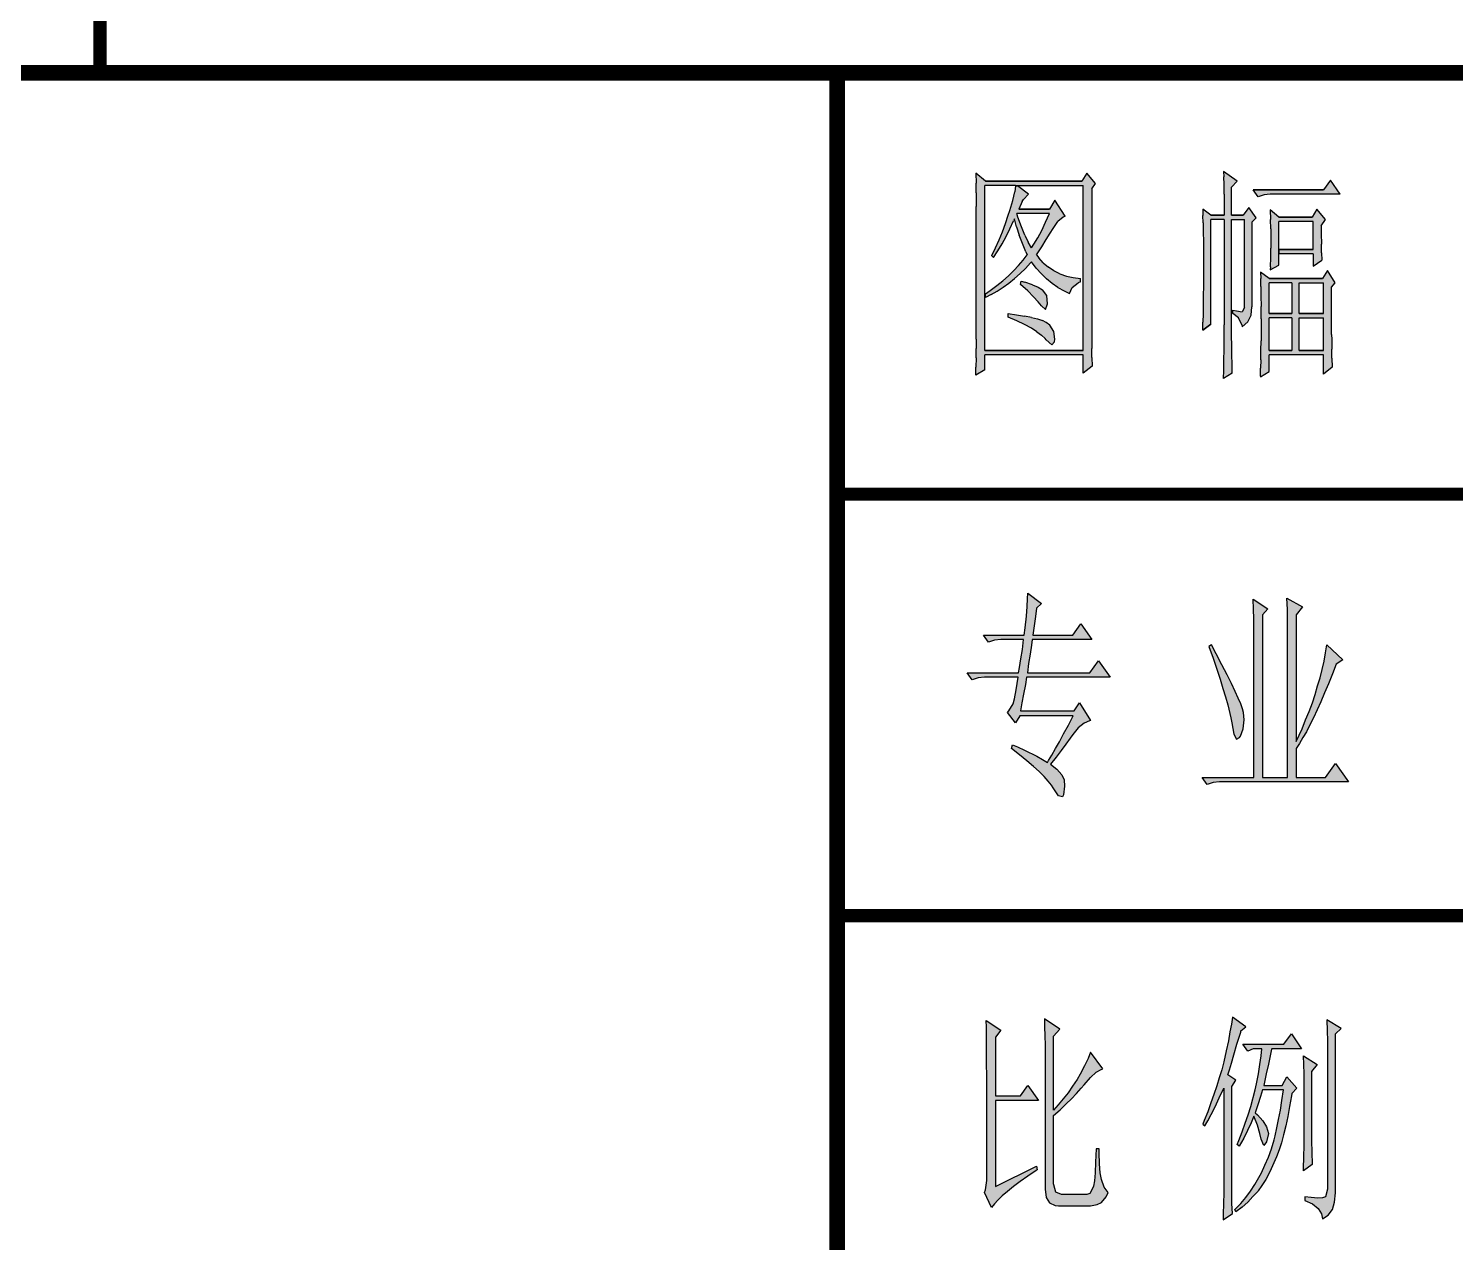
# Model space of a CAD drawing. Extents: x 289831 to 368217, y -93974 to -72949.
# Drawn here: x 366883 to 367560, y -93479 to -92903 of the extents above; entities that cross this region are included whole.
import ezdxf

# ---------------------------------------------------------------- set-up
doc = ezdxf.new("R2010")
doc.units = 0
doc.layers.get('0').update_dxf_attribs({"linetype": 'CONTINUOUS'})
doc.layers.add('1', color=7, linetype='CONTINUOUS')

msp = doc.modelspace()

# ---------------------------------------------------------------- hatches: boundary and pattern name
at = {"layer": '1'}
h = msp.add_hatch(color=2, dxfattribs=at)
h.paths.add_polyline_path([(367387.76, -92978.63), (367389.51, -92976.12), (367385.44, -92971.13), (367383.09, -92974.88), (367337.37, -92974.88), (367332.7, -92971.13), (367332.84, -92975.9), (367332.92, -92980.42), (367332.98, -92984.66), (367332.98, -92986.96), (367332.98, -93049.87), (367332.96, -93054.39), (367332.9, -93058.86), (367332.8, -93063.28), (367332.7, -93066.95), (367337.06, -93064.46), (367337.06, -93057.37), (367383.68, -93057.37), (367383.68, -93066.13), (367388.04, -93062.79), (367387.9, -93058.69), (367387.8, -93054.31), (367387.76, -93049.63), (367387.76, -93047.79)])
h.paths.add_polyline_path([(367337.06, -92976.96), (367351.63, -92976.96), (367383.68, -92976.96), (367383.68, -93055.29), (367337.06, -93055.29), (367337.06, -93030.29)], flags=16)
h.paths.add_polyline_path([(367339.61, -93026.84), (367342.66, -93024.54), (367345.54, -93022.2), (367348.23, -93019.81), (367350.73, -93017.39), (367353.06, -93014.92), (367355.2, -93012.42), (367357.17, -93009.87), (367356.54, -93008.5), (367354.85, -93004.51), (367353.36, -93000.56), (367352.1, -92996.64), (367351.04, -92992.79), (367350.65, -92993.73), (367348.92, -92997.58), (367347.11, -93001.23), (367345.19, -93004.71), (367343.21, -93008.01), (367341.14, -93011.13), (367340.26, -93010.3), (367340.3, -93010.24), (367342.09, -93006.55), (367343.78, -93002.78), (367345.35, -92998.97), (367346.8, -92995.07), (367348.15, -92991.12), (367348.86, -92988.88), (367350.28, -92984.05), (367351.2, -92980.08), (367351.6, -92977.21), (367352.55, -92977.21), (367357.74, -92981.12), (367355.42, -92983.62), (367354.81, -92984.58), (367353.1, -92988.21), (367367.65, -92988.21), (367370.28, -92984.03), (367375.23, -92991.55), (367374.25, -92992), (367371.72, -92994.1), (367369.4, -92997.38), (367368.12, -92999.56), (367366.2, -93002.63), (367364.02, -93006.08), (367361.53, -93009.87), (367362.63, -93011.34), (367364.79, -93013.74), (367367.2, -93015.82), (367369.81, -93017.55), (367372.64, -93018.96), (367375.72, -93020.02), (367379, -93020.73), (367382.52, -93021.12), (367382.52, -93022.79), (367381.36, -93023.26), (367378.55, -93025.34), (367377.26, -93028.21), (367374.66, -93027.05), (367371.76, -93025.44), (367369.01, -93023.56), (367366.38, -93021.38), (367363.86, -93018.94), (367361.47, -93016.23), (367359.21, -93013.21), (367358.76, -93013.7), (367356.3, -93016.33), (367353.77, -93018.81), (367351.16, -93021.14), (367348.47, -93023.3), (367345.72, -93025.27), (367342.91, -93027.11), (367340.01, -93028.78), (367337.31, -93030.16), (367337.31, -93028.44)], flags=0)
h.paths.add_polyline_path([(367353.95, -93024.03), (367354.26, -93022.38), (367356.01, -93022.89), (367359.58, -93024.11), (367362.39, -93025.31), (367364.45, -93026.54), (367366.46, -93029.17), (367366.79, -93033.2), (367365.85, -93035.87), (367363.88, -93034.04), (367362.39, -93032.14), (367360.19, -93029.78), (367357.38, -93027.07)], flags=0)
h.paths.add_polyline_path([(367348.15, -93037.79), (367352.08, -93038.32), (367355.91, -93038.95), (367359.23, -93039.64), (367362.04, -93040.35), (367364.37, -93041.13), (367366.2, -93041.96), (367367.81, -93043.27), (367369.79, -93046.24), (367370.28, -93049.87), (367370.11, -93051.28), (367368.79, -93052.66), (367366.2, -93050.3), (367365.69, -93049.69), (367363.98, -93048.1), (367361.78, -93046.45), (367359.11, -93044.76), (367355.93, -93043.02), (367352.28, -93041.27), (367348.15, -93039.46)], flags=0)
h.paths.add_polyline_path([(367359.21, -93006.55), (367357.6, -93003.9), (367355.99, -93000.6), (367354.38, -92996.64), (367352.75, -92992), (367352.22, -92990.29), (367367.65, -92990.29), (367365.85, -92994.48), (367364.04, -92998.31), (367362.19, -93001.78), (367360.31, -93004.9)], flags=0)
h = msp.add_hatch(color=2, dxfattribs=at)
h.paths.add_polyline_path([(367454.19, -92977.79), (367456.8, -92974.88), (367450.4, -92970.3), (367450.5, -92972.92), (367450.6, -92976.53), (367450.64, -92981.12), (367450.69, -92986.7), (367450.69, -92991.12), (367444.29, -92991.12), (367440.5, -92988.21), (367440.58, -92991.18), (367440.66, -92994.77), (367440.72, -92998.93), (367440.76, -93003.69), (367440.78, -93009.07), (367440.78, -93014.45), (367440.78, -93019.67), (367440.76, -93024.62), (367440.74, -93029.31), (367440.68, -93033.77), (367440.64, -93037.95), (367440.58, -93041.9), (367440.5, -93045.59), (367444.29, -93042.78), (367444.29, -92993.2), (367450.69, -92993.2), (367450.69, -93043.21), (367450.69, -93046.75), (367450.64, -93050.66), (367450.6, -93054.98), (367450.54, -93059.67), (367450.46, -93064.73), (367450.4, -93068.62), (367454.48, -93066.13), (367454.37, -93061.75), (367454.29, -93057.33), (367454.23, -93052.89), (367454.19, -93048.4), (367454.19, -93044.88), (367454.19, -92993.2), (367460.3, -92993.2), (367460.3, -93034.87), (367459.14, -93036.95), (367456.49, -93036.54), (367454.76, -93036.12), (367454.76, -93037.79), (367457.53, -93039.89), (367459, -93043.19), (367459.14, -93044.04), (367461.83, -93041.7), (367463.4, -93038.54), (367463.81, -93034.57), (367463.81, -92994.46), (367465.85, -92992.36), (367462.34, -92987.37), (367459.71, -92991.12), (367454.19, -92991.12)])
h.paths.add_polyline_path([(367501.1, -92974.45), (367497.88, -92979.04), (367464.38, -92979.04), (367466.72, -92982.38), (367469.62, -92981.4), (367472.55, -92981.12), (367505.75, -92981.12)])
h.paths.add_polyline_path([(367476.63, -92994.04), (367492.93, -92994.04), (367492.93, -93007.36), (367476.63, -93007.36), (367476.63, -93009.46), (367492.93, -93009.46), (367492.93, -93015.29), (367497.02, -93012.38), (367496.88, -93009.01), (367496.78, -93004.84), (367496.74, -92999.84), (367496.72, -92996.11), (367498.76, -92993.2), (367494.68, -92988.21), (367492.36, -92991.96), (367476.63, -92991.96), (367472.55, -92988.61), (367472.69, -92993.16), (367472.8, -92997.6), (367472.84, -93001.96), (367472.84, -93002.37), (367472.82, -93006.73), (367472.73, -93011.15), (367472.59, -93015.66), (367472.55, -93016.96), (367476.63, -93014.88), (367476.63, -93009.46), (367476.63, -93007.36)])
h.paths.add_polyline_path([(367501.67, -93025.29), (367503.42, -93023.2), (367499.63, -93017.37), (367497.31, -93021.12), (367471.96, -93021.12), (367467.88, -93018.2), (367467.99, -93021.2), (367468.07, -93024.91), (367468.13, -93029.33), (367468.15, -93034.44), (367468.17, -93040.29), (367468.17, -93040.7), (367468.17, -93045.9), (367468.15, -93050.79), (367468.11, -93055.39), (367468.05, -93059.69), (367467.97, -93063.73), (367467.88, -93067.46), (367467.88, -93067.78), (367471.96, -93065.3), (367471.96, -93057.37), (367497.88, -93057.37), (367497.88, -93066.54), (367501.98, -93063.2), (367501.83, -93059.02), (367501.73, -93054.62), (367501.69, -93050.03), (367501.67, -93047.79)])
h.paths.add_polyline_path([(367471.96, -93023.2), (367482.74, -93023.2), (367482.74, -93037.79), (367471.96, -93037.79)], flags=16)
h.paths.add_polyline_path([(367471.96, -93039.86), (367482.74, -93039.86), (367482.74, -93055.29), (367471.96, -93055.29)], flags=16)
h.paths.add_polyline_path([(367486.24, -93023.2), (367497.88, -93023.2), (367497.88, -93037.79), (367486.24, -93037.79)], flags=16)
h.paths.add_polyline_path([(367486.24, -93039.86), (367497.88, -93039.86), (367497.88, -93055.29), (367486.24, -93055.29)], flags=16)
h = msp.add_hatch(color=2, dxfattribs=at)
h.paths.add_polyline_path([(367355.44, -93218.44), (367356.27, -93213.81), (367356.86, -93210.37), (367396.59, -93210.37), (367391.02, -93202.55), (367386.87, -93208.36), (367357.22, -93208.36), (367357.81, -93203.85), (367358.52, -93199.46), (367359.12, -93195.2), (367359.47, -93192.47), (367387.82, -93192.47), (367382.6, -93185), (367378.8, -93190.45), (367359.83, -93190.45), (367360.42, -93185.95), (367361.02, -93181.56), (367361.61, -93177.53), (367363.86, -93175.39), (367357.46, -93170.41), (367357.34, -93173.14), (367357.1, -93176.81), (367356.75, -93181.44), (367356.15, -93187.01), (367355.68, -93190.45), (367336.47, -93190.45), (367338.84, -93193.77), (367341.69, -93192.82), (367344.65, -93192.47), (367355.44, -93192.47), (367354.85, -93197.21), (367354.14, -93201.6), (367353.54, -93205.75), (367353.07, -93208.36), (367328.64, -93208.36), (367331.01, -93211.68), (367333.86, -93210.73), (367336.82, -93210.37), (367352.83, -93210.37), (367351.88, -93216.42), (367351.05, -93220.57), (367350.46, -93222.94), (367348.45, -93226.38), (367347.85, -93227.09), (367351.65, -93232.08), (367353.66, -93228.75), (367379.04, -93228.75), (367376.67, -93233.14), (367374.42, -93237.29), (367372.4, -93240.97), (367370.5, -93244.29), (367368.84, -93247.37), (367367.3, -93249.98), (367366.83, -93250.81), (367364.34, -93249.39), (367361.73, -93247.85), (367355.8, -93245), (367352.48, -93243.46), (367350.22, -93242.51), (367349.63, -93244.17), (367353.54, -93247.25), (367356.98, -93250.1), (367360.07, -93252.71), (367362.79, -93255.2), (367365.17, -93257.57), (367367.06, -93259.71), (367368.6, -93261.6), (367369.43, -93262.91), (367372.04, -93266.7), (367373.94, -93267.18), (367374.42, -93266.23), (367374.89, -93262.08), (367374.65, -93259.11), (367373.58, -93256.74), (367371.21, -93254.01), (367368.25, -93251.64), (367370.86, -93248.32), (367373.23, -93245.12), (367375.48, -93242.15), (367377.5, -93239.31), (367378.8, -93237.53), (367381.41, -93234.33), (367384.14, -93232.19), (367386.75, -93231.01), (367387.22, -93230.89), (367382, -93222.47), (367379.4, -93226.26), (367354.02, -93226.26), (367354.61, -93222.59)])
h.paths.add_polyline_path([(367459.32, -93225.32), (367458.49, -93223.06), (367457.31, -93220.34), (367455.88, -93217.13), (367454.1, -93213.34), (367452.09, -93209.19), (367449.6, -93204.44), (367446.87, -93199.35), (367444.62, -93194.96), (367443.43, -93195.79), (367445.45, -93201.36), (367447.11, -93206.58), (367448.77, -93211.32), (367450.07, -93215.71), (367451.26, -93219.74), (367452.33, -93223.54), (367453.87, -93229.7), (367454.22, -93232.08), (367455.29, -93237.41), (367456.48, -93239.78), (367457.9, -93239.07), (367458.37, -93238.36), (367459.68, -93234.8), (367460.15, -93230.65), (367459.8, -93227.09)], flags=17)
h.paths.add_polyline_path([(367484.82, -93180.85), (367487.78, -93177.05), (367480.43, -93172.9), (367480.67, -93178.24), (367480.67, -93182.86), (367480.79, -93186.78), (367480.79, -93257.93), (367468.81, -93257.93), (367468.81, -93180.85), (367471.42, -93177.88), (367464.42, -93173.38), (367464.54, -93178.12), (367464.66, -93182.63), (367464.78, -93186.78), (367464.78, -93257.93), (367440.23, -93257.93), (367442.6, -93261.25), (367445.45, -93260.3), (367448.41, -93260.06), (367509.6, -93260.06), (367503.55, -93251.29), (367498.81, -93257.93), (367484.82, -93257.93), (367484.82, -93244.17), (367486.36, -93241.8), (367488.02, -93239.07), (367489.68, -93236.23), (367491.34, -93233.02), (367493, -93229.58), (367494.78, -93225.91), (367496.56, -93222), (367498.34, -93217.84), (367500.11, -93213.46), (367502.01, -93208.71), (367503.79, -93204.21), (367506.99, -93202.07), (367499.4, -93194.96), (367498.81, -93198.87), (367498.1, -93202.78), (367496.2, -93210.61), (367495.02, -93214.52), (367493.83, -93218.56), (367492.53, -93222.59), (367490.98, -93226.62), (367489.32, -93230.65), (367487.66, -93234.8), (367484.82, -93240.85)])
h = msp.add_hatch(color=2, dxfattribs=at)
h.paths.add_polyline_path([(367347.73, -93454.42), (367350.58, -93452.17), (367353.78, -93449.68), (367357.46, -93447.19), (367361.37, -93444.46), (367361.85, -93444.22), (367361.61, -93442.44), (367342.04, -93452.05), (367342.04, -93411.26), (367362.44, -93411.26), (367357.46, -93404.14), (367354.02, -93409.12), (367342.04, -93409.12), (367342.04, -93381.25), (367344.65, -93377.93), (367337.65, -93373.31), (367337.77, -93376.51), (367337.77, -93380.19), (367337.89, -93384.22), (367337.89, -93393.94), (367338.01, -93399.63), (367338.01, -93449.2), (367337.42, -93453.71), (367336.82, -93455.01), (367340.26, -93462.13), (367341.57, -93460.35), (367343.23, -93458.57), (367345.24, -93456.56)])
h.paths.add_polyline_path([(367394.69, -93457.03), (367395.64, -93455.01), (367393.63, -93452.4), (367392.44, -93448.73), (367391.85, -93445.53), (367391.49, -93441.26), (367391.25, -93436.16), (367391.25, -93434.14), (367389.83, -93434.14), (367389.59, -93440.55), (367389.36, -93445.53), (367389.12, -93449.44), (367388.65, -93451.93), (367388.65, -93452.05), (367386.87, -93455.37), (367385.44, -93455.84), (367373.47, -93455.84), (367370.74, -93454.78), (367369.79, -93451.34), (367369.67, -93450.86), (367369.67, -93418.37), (367372.75, -93415.64), (367375.6, -93412.92), (367378.21, -93410.43), (367380.58, -93407.94), (367382.83, -93405.45), (367384.26, -93403.79), (367387.22, -93400.35), (367389.95, -93397.86), (367392.32, -93396.55), (367393.03, -93396.2), (367387.22, -93388.37), (367386.04, -93391.33), (367384.38, -93394.89), (367382.24, -93398.8), (367380.82, -93401.29), (367378.68, -93404.5), (367376.55, -93407.58), (367374.18, -93410.54), (367371.81, -93413.39), (367369.67, -93415.88), (367369.67, -93380.78), (367372.64, -93377.46), (367365.4, -93372.48), (367365.4, -93376.39), (367365.52, -93380.54), (367365.64, -93385.05), (367365.64, -93453.35), (367366.11, -93457.27), (367367.77, -93459.88), (367370.38, -93461.06), (367372.04, -93461.3), (367387.22, -93461.3), (367390.42, -93460.71), (367392.44, -93459.64)])
h.paths.add_polyline_path([(367454.22, -93451.46), (367454.22, -93404.62), (367456.24, -93401.65), (367452.44, -93399.16), (367453.16, -93396.79), (367454.1, -93393.59), (367455.29, -93389.56), (367456.71, -93384.57), (367458.49, -93378.88), (367458.61, -93378.29), (367460.98, -93376.27), (367454.58, -93371.65), (367454.1, -93374.97), (367453.39, -93378.76), (367452.68, -93383.03), (367451.61, -93387.78), (367450.43, -93392.88), (367449.48, -93396.67), (367448.29, -93400.46), (367447.11, -93404.38), (367445.8, -93408.41), (367444.38, -93412.44), (367442.84, -93416.59), (367441.18, -93420.74), (367440.59, -93422.52), (367441.42, -93423.35), (367442.96, -93420.86), (367444.5, -93417.9), (367446.4, -93414.22), (367448.29, -93410.07), (367450.43, -93405.45), (367450.43, -93455.25), (367450.31, -93459.99), (367450.19, -93465.45), (367450.19, -93467.94), (367454.58, -93464.97), (367454.34, -93460.23), (367454.34, -93455.73)])
h.paths.add_polyline_path([(367473.12, -93386.71), (367487.43, -93386.71), (367482.56, -93379.59), (367479.01, -93384.57), (367459.44, -93384.57), (367461.81, -93387.89), (367464.42, -93386.71), (367468.57, -93386.71), (367468.22, -93390.15), (367467.62, -93394.18), (367466.91, -93398.57), (367465.96, -93403.43), (367465.37, -93406.28), (367463.23, -93414.1), (367462.05, -93418.13), (367460.63, -93422.05), (367459.2, -93426.2), (367457.66, -93430.23), (367456.83, -93432.13), (367457.78, -93432.96), (367459.91, -93429.16), (367461.69, -93425.49), (367463.47, -93421.93), (367464.78, -93418.73), (367466.44, -93423), (367467.62, -93426.91), (367468.22, -93429.64), (367469.4, -93432.6), (367470.82, -93430.82), (367471.77, -93426.91), (367470.82, -93423.71), (367469.05, -93420.98), (367466.44, -93418.13), (367465.37, -93417.07), (367466.67, -93413.39), (367467.86, -93409.36), (367468.81, -93406.28), (367478.77, -93406.28), (367478.06, -93411.26), (367477.35, -93415.88), (367476.52, -93420.27), (367475.69, -93424.3), (367474.86, -93428.09), (367474.38, -93429.99), (367473.08, -93434.14), (367471.65, -93438.17), (367469.99, -93441.97), (367468.33, -93445.53), (367467.03, -93447.9), (367465.25, -93451.22), (367463.12, -93454.3), (367460.86, -93457.27), (367458.49, -93460.11), (367455.65, -93462.96), (367456.24, -93464.14), (367459.2, -93461.89), (367461.81, -93459.52), (367464.3, -93456.91), (367466.56, -93454.42), (367466.79, -93454.18), (367468.57, -93451.69), (367470.35, -93448.73), (367472.25, -93445.17), (367474.26, -93440.9), (367475.57, -93437.94), (367476.75, -93434.74), (367477.82, -93431.3), (367478.89, -93427.5), (367479.96, -93423.35), (367480.9, -93418.85), (367481.73, -93414.1), (367482.68, -93409), (367482.8, -93407.94), (367485.17, -93405.45), (367480.43, -93399.99), (367478.18, -93404.14), (367469.4, -93404.14), (367470.59, -93398.69), (367471.65, -93394.06), (367472.48, -93390.15)])
h.paths.add_polyline_path([(367492.17, -93397.5), (367494.78, -93394.18), (367488.37, -93390.03), (367488.49, -93394.18), (367488.61, -93398.57), (367488.61, -93432.84), (367488.49, -93437.82), (367488.37, -93443.75), (367488.37, -93444.58), (367492.41, -93441.61), (367492.29, -93435.57), (367492.17, -93430.59)])
h.paths.add_polyline_path([(367503.55, -93379.59), (367506.16, -93377.1), (367499.4, -93372.95), (367499.52, -93378.29), (367499.64, -93383.03), (367499.64, -93387.3), (367499.76, -93390.98), (367499.76, -93453.35), (367498.69, -93457.03), (367497.39, -93457.5), (367495.13, -93457.62), (367491.93, -93457.39), (367488.97, -93457.03), (367488.97, -93458.81), (367492.53, -93460.35), (367495.25, -93462.48), (367496.79, -93465.09), (367497.39, -93467.46), (367500, -93465.69), (367502.01, -93463.08), (367503.08, -93459.52), (367503.55, -93455.13)])

# ---------------------------------------------------------------- linework, layer by layer
at = {"color": 2}
for p, q in [((367337.37, -92974.88), (367332.7, -92971.13)), ((367332.7, -92971.13), (367332.84, -92975.9)), ((367385.44, -92971.13), (367383.09, -92974.88)), ((367389.51, -92976.12), (367385.44, -92971.13)), ((367456.8, -92974.88), (367450.4, -92970.3)), ((367450.4, -92970.3), (367450.5, -92972.92)), ((367450.6, -92976.53), (367450.5, -92972.92)), ((367332.92, -92980.42), (367332.84, -92975.9)), ((367337.06, -93030.29), (367337.06, -92976.96)), ((367351.63, -92976.96), (367337.06, -92976.96)), ((367383.09, -92974.88), (367337.37, -92974.88)), ((367383.09, -92974.88), (367337.37, -92974.88)), ((367337.37, -92974.88), (367383.09, -92974.88)), ((367337.37, -92974.88), (367337.37, -92974.88)), ((367351.6, -92977.21), (367351.2, -92980.08)), ((367351.6, -92977.21), (367352.55, -92977.21)), ((367351.63, -92976.96), (367383.68, -92976.96)), ((367357.74, -92981.12), (367352.55, -92977.21)), ((367383.68, -93055.29), (367383.68, -92976.96)), ((367387.76, -92978.63), (367389.51, -92976.12)), ((367387.76, -92978.63), (367387.76, -93047.79)), ((367450.64, -92981.12), (367450.6, -92976.53)), ((367454.19, -92977.79), (367456.8, -92974.88)), ((367454.19, -92991.12), (367454.19, -92977.79)), ((367466.72, -92982.38), (367464.38, -92979.04)), ((367497.88, -92979.04), (367464.38, -92979.04)), ((367497.88, -92979.04), (367464.38, -92979.04)), ((367464.38, -92979.04), (367497.88, -92979.04)), ((367464.38, -92979.04), (367464.38, -92979.04)), ((367501.1, -92974.45), (367497.88, -92979.04)), ((367505.75, -92981.12), (367501.1, -92974.45)), ((367332.92, -92980.42), (367332.98, -92984.66)), ((367332.98, -92984.66), (367332.98, -92986.96)), ((367348.86, -92988.88), (367350.28, -92984.05)), ((367350.28, -92984.05), (367351.2, -92980.08)), ((367354.81, -92984.58), (367353.1, -92988.21)), ((367354.81, -92984.58), (367355.42, -92983.62)), ((367357.74, -92981.12), (367355.42, -92983.62)), ((367370.28, -92984.03), (367367.65, -92988.21)), ((367375.23, -92991.55), (367370.28, -92984.03)), ((367450.64, -92981.12), (367450.69, -92986.7)), ((367469.62, -92981.4), (367466.72, -92982.38)), ((367472.55, -92981.12), (367469.62, -92981.4)), ((367505.75, -92981.12), (367472.55, -92981.12)), ((367332.98, -93049.87), (367332.98, -92986.96)), ((367346.8, -92995.07), (367348.15, -92991.12)), ((367348.15, -92991.12), (367348.86, -92988.88)), ((367351.04, -92992.79), (367350.65, -92993.73)), ((367352.1, -92996.64), (367351.04, -92992.79)), ((367367.65, -92990.29), (367352.22, -92990.29)), ((367352.75, -92992), (367352.22, -92990.29)), ((367354.38, -92996.64), (367352.75, -92992)), ((367367.65, -92988.21), (367353.1, -92988.21)), ((367367.65, -92988.21), (367353.1, -92988.21)), ((367353.1, -92988.21), (367367.65, -92988.21)), ((367353.1, -92988.21), (367353.1, -92988.21)), ((367365.85, -92994.48), (367367.65, -92990.29)), ((367374.25, -92992), (367371.72, -92994.1)), ((367375.23, -92991.55), (367374.25, -92992)), ((367440.5, -92988.21), (367440.58, -92991.18)), ((367444.29, -92991.12), (367440.5, -92988.21)), ((367440.66, -92994.77), (367440.58, -92991.18)), ((367450.69, -92991.12), (367444.29, -92991.12)), ((367450.69, -92991.12), (367444.29, -92991.12)), ((367444.29, -92991.12), (367450.69, -92991.12)), ((367444.29, -92991.12), (367444.29, -92991.12)), ((367450.69, -92993.2), (367444.29, -92993.2)), ((367444.29, -93042.78), (367444.29, -92993.2)), ((367450.69, -92986.7), (367450.69, -92991.12)), ((367450.69, -92993.2), (367450.69, -93043.21)), ((367454.19, -92991.12), (367459.71, -92991.12)), ((367459.71, -92991.12), (367454.19, -92991.12)), ((367459.71, -92991.12), (367454.19, -92991.12)), ((367454.19, -93044.88), (367454.19, -92993.2)), ((367454.19, -92993.2), (367460.3, -92993.2)), ((367462.34, -92987.37), (367459.71, -92991.12)), ((367460.3, -93034.87), (367460.3, -92993.2)), ((367465.85, -92992.36), (367462.34, -92987.37)), ((367463.81, -92994.46), (367465.85, -92992.36)), ((367472.55, -92988.61), (367472.69, -92993.16)), ((367476.63, -92991.96), (367472.55, -92988.61)), ((367472.8, -92997.6), (367472.69, -92993.16)), ((367492.36, -92991.96), (367476.63, -92991.96)), ((367492.36, -92991.96), (367476.63, -92991.96)), ((367476.63, -92991.96), (367492.36, -92991.96)), ((367476.63, -92991.96), (367476.63, -92991.96)), ((367494.68, -92988.21), (367492.36, -92991.96)), ((367498.76, -92993.2), (367494.68, -92988.21)), ((367496.72, -92996.11), (367498.76, -92993.2)), ((367343.78, -93002.78), (367345.35, -92998.97)), ((367345.35, -92998.97), (367346.8, -92995.07)), ((367347.11, -93001.23), (367348.92, -92997.58)), ((367348.92, -92997.58), (367350.65, -92993.73)), ((367352.1, -92996.64), (367353.36, -93000.56)), ((367355.99, -93000.6), (367354.38, -92996.64)), ((367362.19, -93001.78), (367364.04, -92998.31)), ((367364.04, -92998.31), (367365.85, -92994.48)), ((367366.2, -93002.63), (367368.12, -92999.56)), ((367368.12, -92999.56), (367369.4, -92997.38)), ((367369.4, -92997.38), (367371.72, -92994.1)), ((367440.66, -92994.77), (367440.72, -92998.93)), ((367440.72, -92998.93), (367440.76, -93003.69)), ((367463.81, -92994.46), (367463.81, -93034.46)), ((367472.8, -92997.6), (367472.84, -93001.96)), ((367492.93, -92994.04), (367476.63, -92994.04)), ((367476.63, -93007.36), (367476.63, -92994.04)), ((367492.93, -93007.36), (367492.93, -92994.04)), ((367496.72, -92996.11), (367496.74, -92999.84)), ((367496.74, -92999.84), (367496.78, -93004.84)), ((367340.3, -93010.24), (367342.09, -93006.55)), ((367342.09, -93006.55), (367343.78, -93002.78)), ((367343.21, -93008.01), (367345.19, -93004.71)), ((367345.19, -93004.71), (367347.11, -93001.23)), ((367354.85, -93004.51), (367353.36, -93000.56)), ((367356.54, -93008.5), (367354.85, -93004.51)), ((367355.99, -93000.6), (367357.6, -93003.9)), ((367359.21, -93006.55), (367357.6, -93003.9)), ((367359.21, -93006.55), (367360.31, -93004.9)), ((367360.31, -93004.9), (367362.19, -93001.78)), ((367361.53, -93009.87), (367364.02, -93006.08)), ((367364.02, -93006.08), (367366.2, -93002.63)), ((367440.76, -93003.69), (367440.78, -93009.07)), ((367472.73, -93011.15), (367472.82, -93006.73)), ((367472.84, -93002.37), (367472.82, -93006.73)), ((367472.84, -93001.96), (367472.84, -93002.37)), ((367496.88, -93009.01), (367496.78, -93004.84)), ((367340.3, -93010.24), (367340.26, -93010.3)), ((367340.26, -93010.3), (367341.14, -93011.13)), ((367341.14, -93011.13), (367343.21, -93008.01)), ((367353.06, -93014.92), (367355.2, -93012.42)), ((367355.2, -93012.42), (367357.17, -93009.87)), ((367356.3, -93016.33), (367358.76, -93013.7)), ((367356.54, -93008.5), (367357.17, -93009.87)), ((367359.21, -93013.21), (367358.76, -93013.7)), ((367361.47, -93016.23), (367359.21, -93013.21)), ((367361.53, -93009.87), (367362.63, -93011.34)), ((367364.79, -93013.74), (367362.63, -93011.34)), ((367364.79, -93013.74), (367367.2, -93015.82)), ((367440.78, -93009.07), (367440.78, -93014.45)), ((367472.59, -93015.66), (367472.73, -93011.15)), ((367476.63, -93007.36), (367476.63, -93009.46)), ((367476.63, -93009.46), (367476.63, -93007.36)), ((367492.93, -93007.36), (367476.63, -93007.36)), ((367492.93, -93007.36), (367476.63, -93007.36)), ((367476.63, -93007.36), (367492.93, -93007.36)), ((367476.63, -93007.36), (367476.63, -93007.36)), ((367492.93, -93009.46), (367476.63, -93009.46)), ((367476.63, -93014.88), (367476.63, -93009.46)), ((367492.93, -93009.46), (367492.93, -93015.29)), ((367492.93, -93015.29), (367497.02, -93012.38)), ((367496.88, -93009.01), (367497.02, -93012.38)), ((367345.54, -93022.2), (367348.23, -93019.81)), ((367348.23, -93019.81), (367350.73, -93017.39)), ((367350.73, -93017.39), (367353.06, -93014.92)), ((367351.16, -93021.14), (367353.77, -93018.81)), ((367353.77, -93018.81), (367356.3, -93016.33)), ((367363.86, -93018.94), (367361.47, -93016.23)), ((367366.38, -93021.38), (367363.86, -93018.94)), ((367369.81, -93017.55), (367367.2, -93015.82)), ((367372.64, -93018.96), (367369.81, -93017.55)), ((367372.64, -93018.96), (367375.72, -93020.02)), ((367375.72, -93020.02), (367379, -93020.73)), ((367440.78, -93019.67), (367440.76, -93024.62)), ((367440.78, -93014.45), (367440.78, -93019.67)), ((367467.88, -93018.2), (367467.99, -93021.2)), ((367471.96, -93021.12), (367467.88, -93018.2)), ((367472.55, -93016.96), (367476.63, -93014.88)), ((367472.59, -93015.66), (367472.55, -93016.96)), ((367499.63, -93017.37), (367497.31, -93021.12)), ((367503.42, -93023.2), (367499.63, -93017.37)), ((367337.31, -93028.44), (367339.61, -93026.84)), ((367339.61, -93026.84), (367342.66, -93024.54)), ((367340.01, -93028.78), (367342.91, -93027.11)), ((367342.66, -93024.54), (367345.54, -93022.2)), ((367342.91, -93027.11), (367345.72, -93025.27)), ((367345.72, -93025.27), (367348.47, -93023.3)), ((367348.47, -93023.3), (367351.16, -93021.14)), ((367353.95, -93024.03), (367354.26, -93022.38)), ((367357.38, -93027.07), (367353.95, -93024.03)), ((367354.26, -93022.38), (367356.01, -93022.89)), ((367359.58, -93024.11), (367356.01, -93022.89)), ((367360.19, -93029.78), (367357.38, -93027.07)), ((367359.58, -93024.11), (367362.39, -93025.31)), ((367362.39, -93025.31), (367364.45, -93026.54)), ((367366.46, -93029.17), (367364.45, -93026.54)), ((367369.01, -93023.56), (367366.38, -93021.38)), ((367371.76, -93025.44), (367369.01, -93023.56)), ((367371.76, -93025.44), (367374.66, -93027.05)), ((367374.66, -93027.05), (367377.26, -93028.21)), ((367377.26, -93028.21), (367378.55, -93025.34)), ((367378.55, -93025.34), (367381.36, -93023.26)), ((367379, -93020.73), (367382.52, -93021.12)), ((367382.52, -93022.79), (367381.36, -93023.26)), ((367382.52, -93022.79), (367382.52, -93021.12)), ((367440.76, -93024.62), (367440.74, -93029.31)), ((367468.07, -93024.91), (367467.99, -93021.2)), ((367468.07, -93024.91), (367468.13, -93029.33)), ((367497.31, -93021.12), (367471.96, -93021.12)), ((367497.31, -93021.12), (367471.96, -93021.12)), ((367471.96, -93021.12), (367497.31, -93021.12)), ((367471.96, -93021.12), (367471.96, -93021.12)), ((367482.74, -93023.2), (367471.96, -93023.2)), ((367471.96, -93037.79), (367471.96, -93023.2)), ((367482.74, -93023.2), (367482.74, -93037.79)), ((367486.24, -93023.2), (367497.88, -93023.2)), ((367486.24, -93037.79), (367486.24, -93023.2)), ((367497.88, -93037.79), (367497.88, -93023.2)), ((367501.67, -93025.29), (367503.42, -93023.2)), ((367501.67, -93047.79), (367501.67, -93025.29)), ((367337.06, -93055.29), (367337.06, -93030.29)), ((367337.31, -93030.16), (367337.31, -93028.44)), ((367340.01, -93028.78), (367337.31, -93030.16)), ((367360.19, -93029.78), (367362.39, -93032.14)), ((367363.88, -93034.04), (367362.39, -93032.14)), ((367363.88, -93034.04), (367365.85, -93035.87)), ((367365.85, -93035.87), (367366.79, -93033.2)), ((367366.79, -93033.2), (367366.46, -93029.17)), ((367440.68, -93033.77), (367440.64, -93037.95)), ((367440.74, -93029.31), (367440.68, -93033.77)), ((367468.13, -93029.33), (367468.15, -93034.44)), ((367348.15, -93039.46), (367348.15, -93037.79)), ((367348.15, -93037.79), (367352.08, -93038.32)), ((367352.28, -93041.27), (367348.15, -93039.46)), ((367352.08, -93038.32), (367355.91, -93038.95)), ((367359.23, -93039.64), (367355.91, -93038.95)), ((367359.23, -93039.64), (367362.04, -93040.35)), ((367362.04, -93040.35), (367364.37, -93041.13)), ((367440.64, -93037.95), (367440.58, -93041.9)), ((367454.76, -93037.79), (367454.76, -93036.12)), ((367454.76, -93036.12), (367456.49, -93036.54)), ((367457.53, -93039.89), (367454.76, -93037.79)), ((367456.49, -93036.54), (367459.14, -93036.95)), ((367459, -93043.19), (367457.53, -93039.89)), ((367460.3, -93034.87), (367459.14, -93036.95)), ((367461.83, -93041.7), (367463.4, -93038.54)), ((367463.4, -93038.54), (367463.81, -93034.57)), ((367463.81, -93034.46), (367463.81, -93034.57)), ((367468.17, -93040.29), (367468.15, -93034.44)), ((367468.17, -93040.29), (367468.17, -93040.7)), ((367468.17, -93040.7), (367468.17, -93045.9)), ((367482.74, -93037.79), (367471.96, -93037.79)), ((367482.74, -93037.79), (367471.96, -93037.79)), ((367471.96, -93037.79), (367482.74, -93037.79)), ((367471.96, -93037.79), (367471.96, -93037.79)), ((367471.96, -93055.29), (367471.96, -93039.86)), ((367482.74, -93039.86), (367471.96, -93039.86)), ((367482.74, -93039.86), (367482.74, -93055.29)), ((367486.24, -93037.79), (367497.88, -93037.79)), ((367497.88, -93037.79), (367486.24, -93037.79)), ((367497.88, -93037.79), (367486.24, -93037.79)), ((367486.24, -93055.29), (367486.24, -93039.86)), ((367486.24, -93039.86), (367497.88, -93039.86)), ((367497.88, -93055.29), (367497.88, -93039.86)), ((367355.93, -93043.02), (367352.28, -93041.27)), ((367359.11, -93044.76), (367355.93, -93043.02)), ((367361.78, -93046.45), (367359.11, -93044.76)), ((367361.78, -93046.45), (367363.98, -93048.1)), ((367366.2, -93041.96), (367364.37, -93041.13)), ((367367.81, -93043.27), (367366.2, -93041.96)), ((367369.79, -93046.24), (367367.81, -93043.27)), ((367370.28, -93049.87), (367369.79, -93046.24)), ((367440.5, -93045.59), (367440.58, -93041.9)), ((367444.29, -93042.78), (367440.5, -93045.59)), ((367440.5, -93045.71), (367444.29, -93042.78)), ((367444.29, -93042.78), (367440.5, -93045.59)), ((367440.5, -93045.59), (367440.5, -93045.71)), ((367450.64, -93050.66), (367450.69, -93046.75)), ((367450.69, -93046.75), (367450.69, -93043.21)), ((367454.19, -93048.4), (367454.19, -93044.88)), ((367459, -93043.19), (367459.14, -93044.04)), ((367459.14, -93044.04), (367461.83, -93041.7)), ((367468.17, -93045.9), (367468.15, -93050.79)), ((367332.9, -93058.86), (367332.96, -93054.39)), ((367332.98, -93049.87), (367332.96, -93054.39)), ((367363.98, -93048.1), (367365.69, -93049.69)), ((367366.2, -93050.3), (367365.69, -93049.69)), ((367368.79, -93052.66), (367366.2, -93050.3)), ((367370.11, -93051.28), (367368.79, -93052.66)), ((367370.11, -93051.28), (367370.28, -93049.87)), ((367387.76, -93047.79), (367387.76, -93049.63)), ((367387.76, -93049.63), (367387.8, -93054.31)), ((367387.9, -93058.69), (367387.8, -93054.31)), ((367450.6, -93054.98), (367450.64, -93050.66)), ((367454.23, -93052.89), (367454.19, -93048.4)), ((367454.29, -93057.33), (367454.23, -93052.89)), ((367468.11, -93055.39), (367468.15, -93050.79)), ((367501.67, -93047.79), (367501.69, -93050.03)), ((367501.69, -93050.03), (367501.73, -93054.62)), ((367332.9, -93058.86), (367332.8, -93063.28)), ((367383.68, -93055.29), (367337.06, -93055.29)), ((367383.68, -93055.29), (367337.06, -93055.29)), ((367337.06, -93055.29), (367383.68, -93055.29)), ((367337.06, -93055.29), (367337.06, -93055.29)), ((367383.68, -93057.37), (367337.06, -93057.37)), ((367337.06, -93064.46), (367337.06, -93057.37)), ((367383.68, -93066.13), (367383.68, -93057.37)), ((367387.9, -93058.69), (367388.04, -93062.79)), ((367450.46, -93064.73), (367450.54, -93059.67)), ((367450.54, -93059.67), (367450.6, -93054.98)), ((367454.37, -93061.75), (367454.29, -93057.33)), ((367468.05, -93059.69), (367467.97, -93063.73)), ((367468.05, -93059.69), (367468.11, -93055.39)), ((367482.74, -93055.29), (367471.96, -93055.29)), ((367482.74, -93055.29), (367471.96, -93055.29)), ((367471.96, -93055.29), (367482.74, -93055.29)), ((367471.96, -93055.29), (367471.96, -93055.29)), ((367497.88, -93057.37), (367471.96, -93057.37)), ((367471.96, -93065.3), (367471.96, -93057.37)), ((367486.24, -93055.29), (367497.88, -93055.29)), ((367497.88, -93055.29), (367486.24, -93055.29)), ((367497.88, -93055.29), (367486.24, -93055.29)), ((367497.88, -93066.54), (367497.88, -93057.37)), ((367501.83, -93059.02), (367501.73, -93054.62)), ((367501.83, -93059.02), (367501.98, -93063.2)), ((367332.7, -93066.95), (367332.8, -93063.28)), ((367337.06, -93064.46), (367332.7, -93066.95)), ((367388.04, -93062.79), (367383.68, -93066.13)), ((367450.4, -93068.62), (367450.46, -93064.73)), ((367454.48, -93066.13), (367450.4, -93068.62)), ((367454.48, -93066.13), (367454.37, -93061.75)), ((367467.88, -93067.46), (367467.97, -93063.73)), ((367467.88, -93067.78), (367471.96, -93065.3)), ((367467.88, -93067.46), (367467.88, -93067.78)), ((367501.98, -93063.2), (367497.88, -93066.54))]:
    msp.add_line(p, q, dxfattribs=at)
at = {"layer": '1', "color": 2}
for points, const_width in [([(366916.94, -92673.49), (366916.94, -92923.5)], 6.25), ([(365016.84, -92923.5), (367966.99, -92923.5)], 7.5), ([(367266.95, -92923.5), (367266.95, -93723.54)], 7.5), ([(367966.99, -93123.51), (367266.95, -93123.51)], 6.25), ([(367966.99, -93323.52), (367266.95, -93323.52)], 6.25)]:
    msp.add_lwpolyline(points, dxfattribs=dict(at, const_width=const_width))
for points in [[(367374.65, -93259.11), (367374.89, -93262.08), (367374.42, -93266.23), (367373.94, -93267.18), (367372.04, -93266.7), (367369.43, -93262.91), (367368.6, -93261.6), (367367.06, -93259.71), (367365.17, -93257.57), (367362.79, -93255.2), (367360.07, -93252.71), (367356.98, -93250.1), (367353.54, -93247.25), (367349.63, -93244.17), (367350.22, -93242.51), (367352.48, -93243.46), (367355.8, -93245), (367361.73, -93247.85), (367364.34, -93249.39), (367366.83, -93250.81), (367367.3, -93249.98), (367368.84, -93247.37), (367370.5, -93244.29), (367372.4, -93240.97), (367374.42, -93237.29), (367376.67, -93233.14), (367379.04, -93228.75), (367353.66, -93228.75), (367351.65, -93232.08), (367347.85, -93227.09), (367348.45, -93226.38), (367350.46, -93222.94), (367351.05, -93220.57), (367351.88, -93216.42), (367352.83, -93210.37), (367336.82, -93210.37), (367333.86, -93210.73), (367331.01, -93211.68), (367328.64, -93208.36), (367353.07, -93208.36), (367353.54, -93205.75), (367354.14, -93201.6), (367354.85, -93197.21), (367355.44, -93192.47), (367344.65, -93192.47), (367341.69, -93192.82), (367338.84, -93193.77), (367336.47, -93190.45), (367355.68, -93190.45), (367356.15, -93187.01), (367356.75, -93181.44), (367357.1, -93176.81), (367357.34, -93173.14), (367357.46, -93170.41), (367363.86, -93175.39), (367361.61, -93177.53), (367361.02, -93181.56), (367360.42, -93185.95), (367359.83, -93190.45), (367378.8, -93190.45), (367382.6, -93185), (367387.82, -93192.47), (367359.47, -93192.47), (367359.12, -93195.2), (367358.52, -93199.46), (367357.81, -93203.85), (367357.22, -93208.36), (367386.87, -93208.36), (367391.02, -93202.55), (367396.59, -93210.37), (367356.86, -93210.37), (367356.27, -93213.81), (367355.44, -93218.44), (367354.61, -93222.59), (367354.02, -93226.26), (367379.4, -93226.26), (367382, -93222.47), (367387.22, -93230.89), (367386.75, -93231.01), (367384.14, -93232.19), (367381.41, -93234.33), (367378.8, -93237.53), (367377.5, -93239.31), (367375.48, -93242.15), (367373.23, -93245.12), (367370.86, -93248.32), (367368.25, -93251.64), (367371.21, -93254.01), (367373.58, -93256.74)], [(367484.82, -93257.93), (367498.81, -93257.93), (367503.55, -93251.29), (367509.6, -93260.06), (367448.41, -93260.06), (367445.45, -93260.3), (367442.6, -93261.25), (367440.23, -93257.93), (367464.78, -93257.93), (367464.78, -93186.78), (367464.66, -93182.63), (367464.54, -93178.12), (367464.42, -93173.38), (367471.42, -93177.88), (367468.81, -93180.85), (367468.81, -93257.93), (367480.79, -93257.93), (367480.79, -93186.78), (367480.67, -93182.86), (367480.67, -93178.24), (367480.43, -93172.9), (367487.78, -93177.05), (367484.82, -93180.85), (367484.82, -93240.85), (367487.66, -93234.8), (367489.32, -93230.65), (367490.98, -93226.62), (367492.53, -93222.59), (367493.83, -93218.56), (367495.02, -93214.52), (367496.2, -93210.61), (367498.1, -93202.78), (367498.81, -93198.87), (367499.4, -93194.96), (367506.99, -93202.07), (367503.79, -93204.21), (367502.01, -93208.71), (367500.11, -93213.46), (367498.34, -93217.84), (367496.56, -93222), (367494.78, -93225.91), (367493, -93229.58), (367491.34, -93233.02), (367489.68, -93236.23), (367488.02, -93239.07), (367486.36, -93241.8), (367484.82, -93244.17)], [(367458.37, -93238.36), (367459.68, -93234.8), (367460.15, -93230.65), (367459.8, -93227.09), (367459.32, -93225.32), (367458.49, -93223.06), (367457.31, -93220.34), (367455.88, -93217.13), (367454.1, -93213.34), (367452.09, -93209.19), (367449.6, -93204.44), (367446.87, -93199.35), (367444.62, -93194.96), (367443.43, -93195.79), (367445.45, -93201.36), (367447.11, -93206.58), (367448.77, -93211.32), (367450.07, -93215.71), (367451.26, -93219.74), (367452.33, -93223.54), (367453.87, -93229.7), (367454.22, -93232.08), (367455.29, -93237.41), (367456.48, -93239.78), (367457.9, -93239.07)], [(367373.47, -93455.84), (367370.74, -93454.78), (367369.79, -93451.34), (367369.67, -93450.86), (367369.67, -93418.37), (367372.75, -93415.64), (367375.6, -93412.92), (367378.21, -93410.43), (367380.58, -93407.94), (367382.83, -93405.45), (367384.26, -93403.79), (367387.22, -93400.35), (367389.95, -93397.86), (367392.32, -93396.55), (367393.03, -93396.2), (367387.22, -93388.37), (367386.04, -93391.33), (367384.38, -93394.89), (367382.24, -93398.8), (367380.82, -93401.29), (367378.68, -93404.5), (367376.55, -93407.58), (367374.18, -93410.54), (367371.81, -93413.39), (367369.67, -93415.88), (367369.67, -93380.78), (367372.64, -93377.46), (367365.4, -93372.48), (367365.4, -93376.39), (367365.52, -93380.54), (367365.64, -93385.05), (367365.64, -93453.35), (367366.11, -93457.27), (367367.77, -93459.88), (367370.38, -93461.06), (367372.04, -93461.3), (367387.22, -93461.3), (367390.42, -93460.71), (367392.44, -93459.64), (367394.69, -93457.03), (367395.64, -93455.01), (367393.63, -93452.4), (367392.44, -93448.73), (367391.85, -93445.53), (367391.49, -93441.26), (367391.25, -93436.16), (367391.25, -93434.14), (367389.83, -93434.14), (367389.59, -93440.55), (367389.36, -93445.53), (367389.12, -93449.44), (367388.65, -93451.93), (367388.65, -93452.05), (367386.87, -93455.37), (367385.44, -93455.84)], [(367446.4, -93414.22), (367448.29, -93410.07), (367450.43, -93405.45), (367450.43, -93455.25), (367450.31, -93459.99), (367450.19, -93465.45), (367450.19, -93467.94), (367454.58, -93464.97), (367454.34, -93460.23), (367454.34, -93455.73), (367454.22, -93451.46), (367454.22, -93404.62), (367456.24, -93401.65), (367452.44, -93399.16), (367453.16, -93396.79), (367454.1, -93393.59), (367455.29, -93389.56), (367456.71, -93384.57), (367458.49, -93378.88), (367458.61, -93378.29), (367460.98, -93376.27), (367454.58, -93371.65), (367454.1, -93374.97), (367453.39, -93378.76), (367452.68, -93383.03), (367451.61, -93387.78), (367450.43, -93392.88), (367449.48, -93396.67), (367448.29, -93400.46), (367447.11, -93404.38), (367445.8, -93408.41), (367444.38, -93412.44), (367442.84, -93416.59), (367441.18, -93420.74), (367440.59, -93422.52), (367441.42, -93423.35), (367442.96, -93420.86), (367444.5, -93417.9)], [(367357.46, -93447.19), (367353.78, -93449.68), (367350.58, -93452.17), (367347.73, -93454.42), (367345.24, -93456.56), (367343.23, -93458.57), (367341.57, -93460.35), (367340.26, -93462.13), (367336.82, -93455.01), (367337.42, -93453.71), (367338.01, -93449.2), (367338.01, -93399.63), (367337.89, -93393.94), (367337.89, -93384.22), (367337.77, -93380.19), (367337.77, -93376.51), (367337.65, -93373.31), (367344.65, -93377.93), (367342.04, -93381.25), (367342.04, -93409.12), (367354.02, -93409.12), (367357.46, -93404.14), (367362.44, -93411.26), (367342.04, -93411.26), (367342.04, -93452.05), (367361.61, -93442.44), (367361.85, -93444.22), (367361.37, -93444.46)], [(367495.13, -93457.62), (367491.93, -93457.39), (367488.97, -93457.03), (367488.97, -93458.81), (367492.53, -93460.35), (367495.25, -93462.48), (367496.79, -93465.09), (367497.39, -93467.46), (367500, -93465.69), (367502.01, -93463.08), (367503.08, -93459.52), (367503.55, -93455.13), (367503.55, -93379.59), (367506.16, -93377.1), (367499.4, -93372.95), (367499.52, -93378.29), (367499.64, -93383.03), (367499.64, -93387.3), (367499.76, -93390.98), (367499.76, -93453.35), (367498.69, -93457.03), (367497.39, -93457.5)], [(367469.4, -93404.14), (367478.18, -93404.14), (367480.43, -93399.99), (367485.17, -93405.45), (367482.8, -93407.94), (367482.68, -93409), (367481.73, -93414.1), (367480.9, -93418.85), (367479.96, -93423.35), (367478.89, -93427.5), (367477.82, -93431.3), (367476.75, -93434.74), (367475.57, -93437.94), (367474.26, -93440.9), (367472.25, -93445.17), (367470.35, -93448.73), (367468.57, -93451.69), (367466.79, -93454.18), (367466.56, -93454.42), (367464.3, -93456.91), (367461.81, -93459.52), (367459.2, -93461.89), (367456.24, -93464.14), (367455.65, -93462.96), (367458.49, -93460.11), (367460.86, -93457.27), (367463.12, -93454.3), (367465.25, -93451.22), (367467.03, -93447.9), (367468.33, -93445.53), (367469.99, -93441.97), (367471.65, -93438.17), (367473.08, -93434.14), (367474.38, -93429.99), (367474.86, -93428.09), (367475.69, -93424.3), (367476.52, -93420.27), (367477.35, -93415.88), (367478.06, -93411.26), (367478.77, -93406.28), (367468.81, -93406.28), (367467.86, -93409.36), (367466.67, -93413.39), (367465.37, -93417.07), (367466.44, -93418.13), (367469.05, -93420.98), (367470.82, -93423.71), (367471.77, -93426.91), (367470.82, -93430.82), (367469.4, -93432.6), (367468.22, -93429.64), (367467.62, -93426.91), (367466.44, -93423), (367464.78, -93418.73), (367463.47, -93421.93), (367461.69, -93425.49), (367459.91, -93429.16), (367457.78, -93432.96), (367456.83, -93432.13), (367457.66, -93430.23), (367459.2, -93426.2), (367460.63, -93422.05), (367462.05, -93418.13), (367463.23, -93414.1), (367465.37, -93406.28), (367465.96, -93403.43), (367466.91, -93398.57), (367467.62, -93394.18), (367468.22, -93390.15), (367468.57, -93386.71), (367464.42, -93386.71), (367461.81, -93387.89), (367459.44, -93384.57), (367479.01, -93384.57), (367482.56, -93379.59), (367487.43, -93386.71), (367473.2, -93386.71), (367473.08, -93386.95), (367472.48, -93390.15), (367471.65, -93394.06), (367470.59, -93398.69)], [(367488.61, -93432.84), (367488.61, -93398.57), (367488.49, -93394.18), (367488.37, -93390.03), (367494.78, -93394.18), (367492.17, -93397.5), (367492.17, -93430.59), (367492.29, -93435.57), (367492.41, -93441.61), (367488.37, -93444.58), (367488.37, -93443.75), (367488.49, -93437.82)]]:
    msp.add_lwpolyline(points, close=True, dxfattribs=at)

doc.saveas('drawing.dxf')
